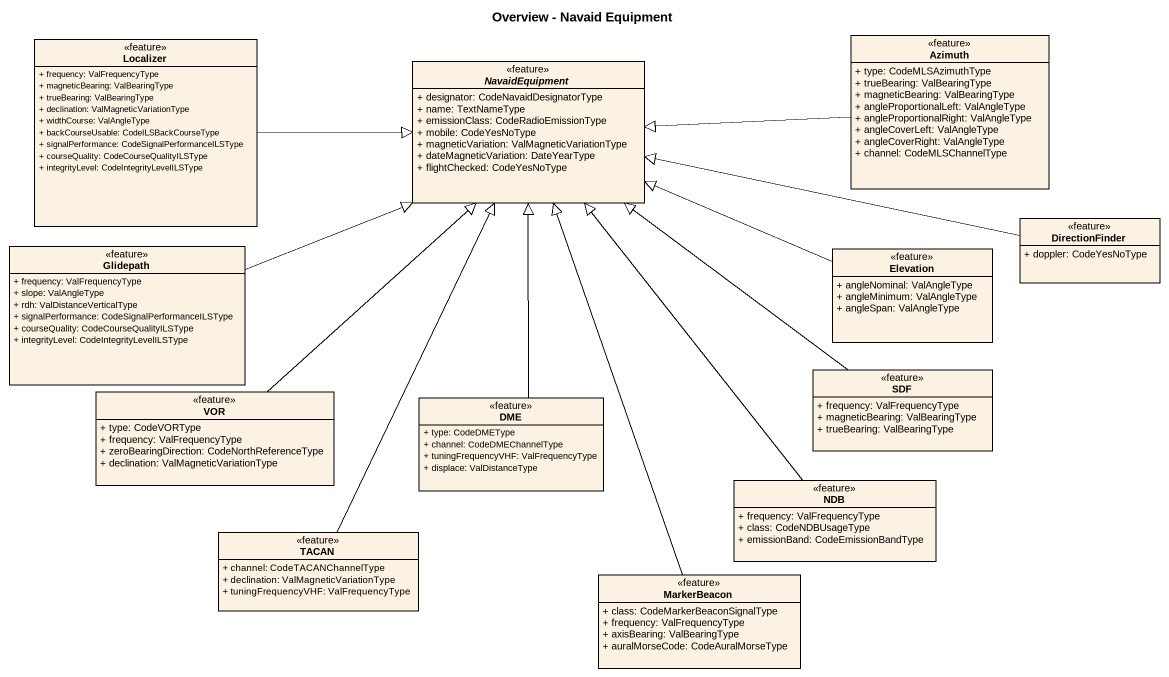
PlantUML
@startuml
title Overview - Navaid Equipment
hide circle
hide empty members
skinparam classAttributeIconSize 0
class Azimuth <<feature>> {
  + type: CodeMLSAzimuthType
  + trueBearing: ValBearingType
  + magneticBearing: ValBearingType
  + angleProportionalLeft: ValAngleType
  + angleProportionalRight: ValAngleType
  + angleCoverLeft: ValAngleType
  + angleCoverRight: ValAngleType
  + channel: CodeMLSChannelType
}
class Localizer <<feature>> {
  + frequency: ValFrequencyType
  + magneticBearing: ValBearingType
  + trueBearing: ValBearingType
  + declination: ValMagneticVariationType
  + widthCourse: ValAngleType
  + backCourseUsable: CodeILSBackCourseType
  + signalPerformance: CodeSignalPerformanceILSType
  + courseQuality: CodeCourseQualityILSType
  + integrityLevel: CodeIntegrityLevelILSType
}
abstract class NavaidEquipment <<feature>> {
  + designator: CodeNavaidDesignatorType
  + name: TextNameType
  + emissionClass: CodeRadioEmissionType
  + mobile: CodeYesNoType
  + magneticVariation: ValMagneticVariationType
  + dateMagneticVariation: DateYearType
  + flightChecked: CodeYesNoType
}
class Glidepath <<feature>> {
  + frequency: ValFrequencyType
  + slope: ValAngleType
  + rdh: ValDistanceVerticalType
  + signalPerformance: CodeSignalPerformanceILSType
  + courseQuality: CodeCourseQualityILSType
  + integrityLevel: CodeIntegrityLevelILSType
}
class DirectionFinder <<feature>> {
  + doppler: CodeYesNoType
}
class Elevation <<feature>> {
  + angleNominal: ValAngleType
  + angleMinimum: ValAngleType
  + angleSpan: ValAngleType
}
class SDF <<feature>> {
  + frequency: ValFrequencyType
  + magneticBearing: ValBearingType
  + trueBearing: ValBearingType
}
class VOR <<feature>> {
  + type: CodeVORType
  + frequency: ValFrequencyType
  + zeroBearingDirection: CodeNorthReferenceType
  + declination: ValMagneticVariationType
}
class DME <<feature>> {
  + type: CodeDMEType
  + channel: CodeDMEChannelType
  + tuningFrequencyVHF: ValFrequencyType
  + displace: ValDistanceType
}
class NDB <<feature>> {
  + frequency: ValFrequencyType
  + class: CodeNDBUsageType
  + emissionBand: CodeEmissionBandType
}
class TACAN <<feature>> {
  + channel: CodeTACANChannelType
  + declination: ValMagneticVariationType
  + tuningFrequencyVHF: ValFrequencyType
}
class MarkerBeacon <<feature>> {
  + class: CodeMarkerBeaconSignalType
  + frequency: ValFrequencyType
  + axisBearing: ValBearingType
  + auralMorseCode: CodeAuralMorseType
}
Azimuth -left-|> NavaidEquipment
Localizer -right-|> NavaidEquipment
Glidepath -right-|> NavaidEquipment
DirectionFinder -left-|> NavaidEquipment
Elevation -left-|> NavaidEquipment
SDF -up-|> NavaidEquipment
VOR -up-|> NavaidEquipment
DME -up-|> NavaidEquipment
NDB -up-|> NavaidEquipment
TACAN -up-|> NavaidEquipment
MarkerBeacon -up-|> NavaidEquipment
@enduml
